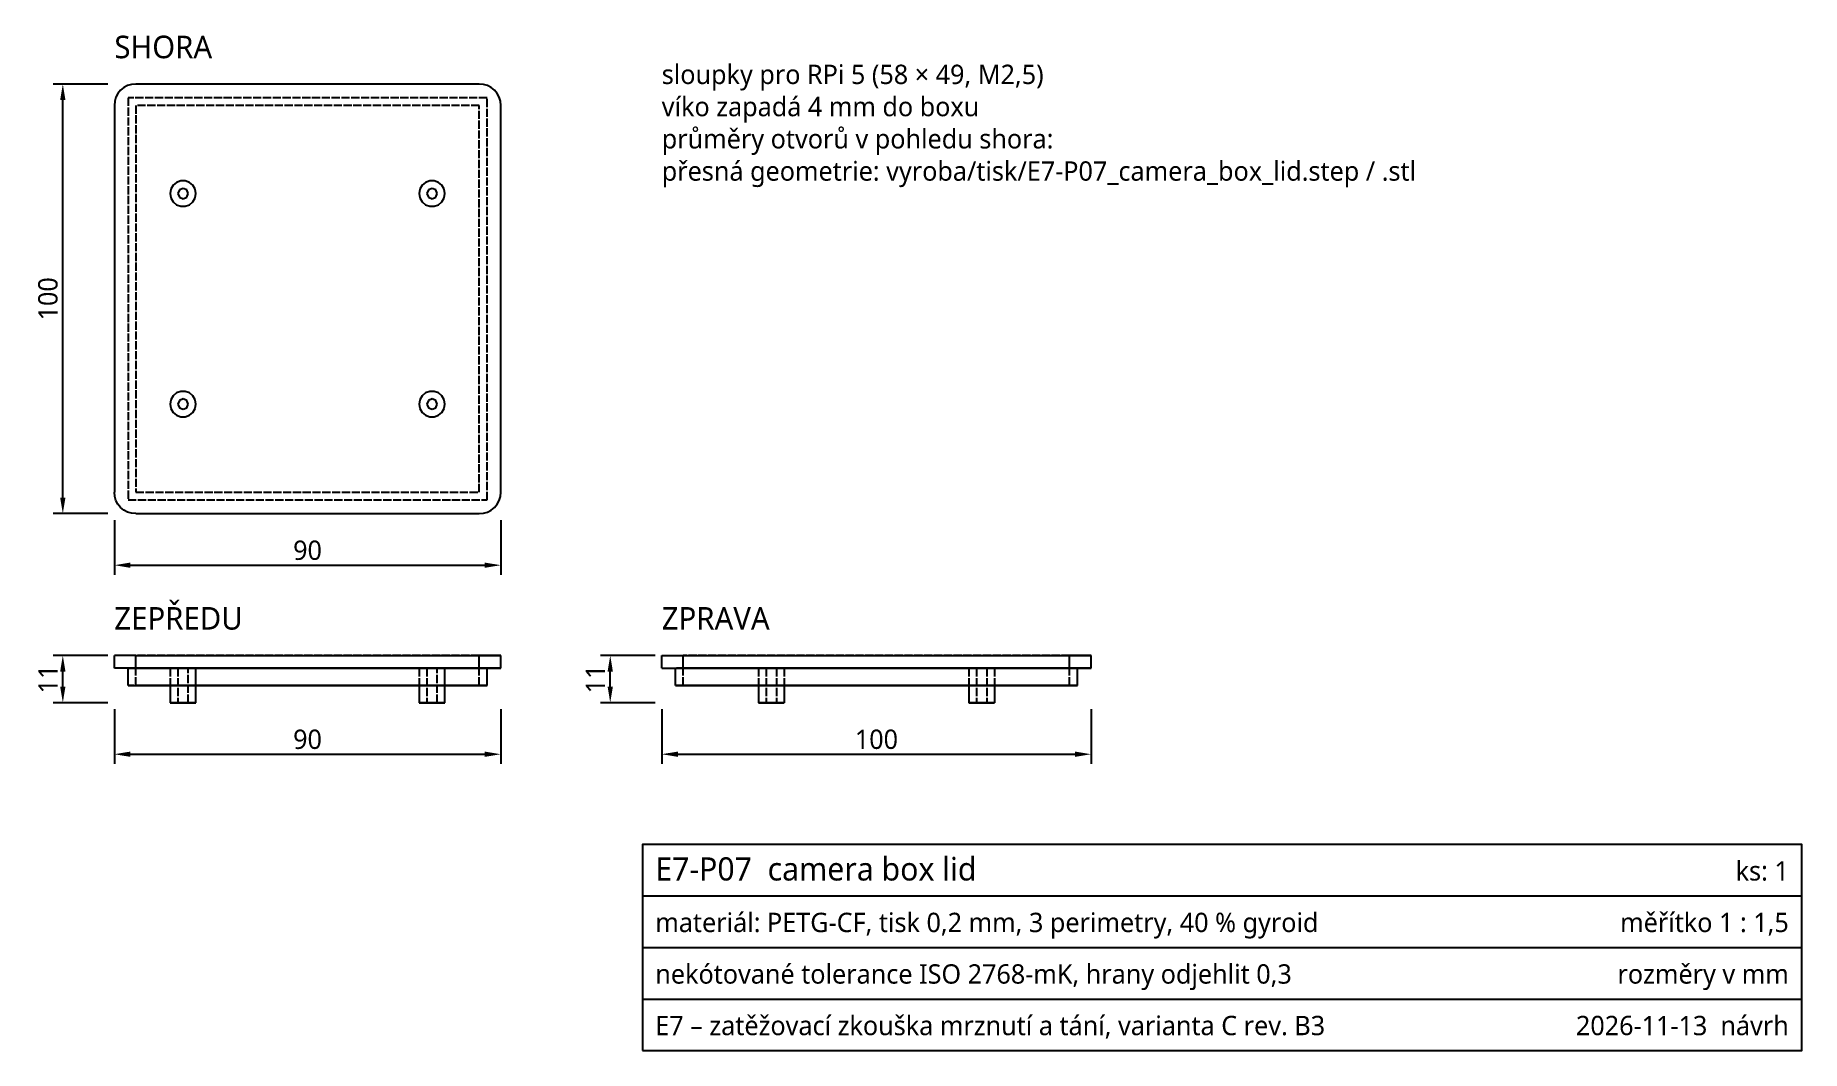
# Model space of a CAD drawing. Header units: millimetres. Extents: x 19 to 430, y 12 to 248.
import ezdxf
from ezdxf.enums import TextEntityAlignment as Align

# ---------------------------------------------------------------- set-up
doc = ezdxf.new("R2010")
doc.units = ezdxf.units.MM
doc.header["$LTSCALE"] = 1.5
doc.linetypes.add('DASHED', pattern=[1.524, 1.27, -0.254])
for name, color, linetype, true_color in [('DIM', 7, 'CONTINUOUS', 0x000000), ('FRAME', 7, 'CONTINUOUS', 0x000000), ('OUTLINE', 7, 'CONTINUOUS', 0x000000), ('TEXT', 7, 'CONTINUOUS', 0x000000)]:
    doc.layers.add(name, color=color, linetype=linetype, true_color=true_color)
doc.layers.add('HIDDEN', color=8, linetype='DASHED')
doc.styles.add('OpenSans', font='OpenSans-Regular.ttf')
doc.dimstyles.new('E7', dxfattribs={"dimtxt": 4.5, "dimasz": 3.75, "dimexe": 2.25, "dimexo": 1.5, "dimgap": 1.2, "dimtad": 1, "dimtxsty": 'OpenSans', "dimcen": 2.5, "dimclrd": 256, "dimclre": 256, "dimclrt": 256, "dimazin": 3, "dimtfac": 1, "dimtmove": 0, "dimatfit": 3})

msp = doc.modelspace()

# ---------------------------------------------------------------- linework, layer by layer
at = {"layer": 'FRAME'}
msp.add_lwpolyline([(160.5, 12), (430.5, 12), (430.5, 60), (160.5, 60)], close=True, dxfattribs=at)
for points in [[(160.5, 48), (430.5, 48)], [(160.5, 36), (430.5, 36)], [(160.5, 24), (430.5, 24)]]:
    msp.add_lwpolyline(points, dxfattribs=at)
at = {"layer": 'HIDDEN'}
for points in [[(42.5, 237), (41.525, 236.904), (40.587, 236.619), (39.722, 236.157), (38.964, 235.536), (38.343, 234.778), (37.881, 233.913), (37.596, 232.975), (37.5, 232)], [(122.5, 237), (42.5, 237)], [(127.5, 232), (127.404, 232.975), (127.119, 233.913), (126.657, 234.778), (126.036, 235.536), (125.278, 236.157), (124.413, 236.619), (123.475, 236.904), (122.5, 237)], [(37.5, 232), (37.5, 142)], [(124.3, 233.8), (40.7, 233.8)], [(40.7, 233.8), (40.7, 140.2)], [(124.3, 233.8), (40.7, 233.8)], [(40.7, 233.8), (40.7, 140.2)], [(122.5, 232), (42.5, 232)], [(42.5, 232), (42.5, 142)], [(122.5, 232), (42.5, 232)], [(42.5, 232), (42.5, 142)], [(122.5, 142), (122.5, 232)], [(122.5, 142), (122.5, 232)], [(124.3, 140.2), (124.3, 233.8)], [(124.3, 140.2), (124.3, 233.8)], [(127.5, 142), (127.5, 232)], [(56.5, 211.5), (56.319, 212.526), (55.798, 213.428), (55, 214.098), (54.021, 214.454), (52.979, 214.454), (52, 214.098), (51.202, 213.428), (50.681, 212.526), (50.5, 211.5), (50.681, 210.474), (51.202, 209.572), (52, 208.902), (52.979, 208.546), (54.021, 208.546), (55, 208.902), (55.798, 209.572), (56.319, 210.474), (56.5, 211.5)], [(56.5, 211.5), (56.319, 212.526), (55.798, 213.428), (55, 214.098), (54.021, 214.454), (52.979, 214.454), (52, 214.098), (51.202, 213.428), (50.681, 212.526), (50.5, 211.5), (50.681, 210.474), (51.202, 209.572), (52, 208.902), (52.979, 208.546), (54.021, 208.546), (55, 208.902), (55.798, 209.572), (56.319, 210.474), (56.5, 211.5)], [(114.5, 211.5), (114.319, 212.526), (113.798, 213.428), (113, 214.098), (112.021, 214.454), (110.979, 214.454), (110, 214.098), (109.202, 213.428), (108.681, 212.526), (108.5, 211.5), (108.681, 210.474), (109.202, 209.572), (110, 208.902), (110.979, 208.546), (112.021, 208.546), (113, 208.902), (113.798, 209.572), (114.319, 210.474), (114.5, 211.5)], [(114.5, 211.5), (114.319, 212.526), (113.798, 213.428), (113, 214.098), (112.021, 214.454), (110.979, 214.454), (110, 214.098), (109.202, 213.428), (108.681, 212.526), (108.5, 211.5), (108.681, 210.474), (109.202, 209.572), (110, 208.902), (110.979, 208.546), (112.021, 208.546), (113, 208.902), (113.798, 209.572), (114.319, 210.474), (114.5, 211.5)], [(54.7, 211.5), (54.349, 212.349), (53.5, 212.7), (52.651, 212.349), (52.3, 211.5), (52.651, 210.651), (53.5, 210.3), (54.349, 210.651), (54.7, 211.5)], [(54.7, 211.5), (54.349, 212.349), (53.5, 212.7), (52.651, 212.349), (52.3, 211.5), (52.651, 210.651), (53.5, 210.3), (54.349, 210.651), (54.7, 211.5)], [(112.7, 211.5), (112.349, 212.349), (111.5, 212.7), (110.651, 212.349), (110.3, 211.5), (110.651, 210.651), (111.5, 210.3), (112.349, 210.651), (112.7, 211.5)], [(112.7, 211.5), (112.349, 212.349), (111.5, 212.7), (110.651, 212.349), (110.3, 211.5), (110.651, 210.651), (111.5, 210.3), (112.349, 210.651), (112.7, 211.5)], [(56.5, 162.5), (56.319, 163.526), (55.798, 164.428), (55, 165.098), (54.021, 165.454), (52.979, 165.454), (52, 165.098), (51.202, 164.428), (50.681, 163.526), (50.5, 162.5), (50.681, 161.474), (51.202, 160.572), (52, 159.902), (52.979, 159.546), (54.021, 159.546), (55, 159.902), (55.798, 160.572), (56.319, 161.474), (56.5, 162.5)], [(56.5, 162.5), (56.319, 163.526), (55.798, 164.428), (55, 165.098), (54.021, 165.454), (52.979, 165.454), (52, 165.098), (51.202, 164.428), (50.681, 163.526), (50.5, 162.5), (50.681, 161.474), (51.202, 160.572), (52, 159.902), (52.979, 159.546), (54.021, 159.546), (55, 159.902), (55.798, 160.572), (56.319, 161.474), (56.5, 162.5)], [(114.5, 162.5), (114.319, 163.526), (113.798, 164.428), (113, 165.098), (112.021, 165.454), (110.979, 165.454), (110, 165.098), (109.202, 164.428), (108.681, 163.526), (108.5, 162.5), (108.681, 161.474), (109.202, 160.572), (110, 159.902), (110.979, 159.546), (112.021, 159.546), (113, 159.902), (113.798, 160.572), (114.319, 161.474), (114.5, 162.5)], [(114.5, 162.5), (114.319, 163.526), (113.798, 164.428), (113, 165.098), (112.021, 165.454), (110.979, 165.454), (110, 165.098), (109.202, 164.428), (108.681, 163.526), (108.5, 162.5), (108.681, 161.474), (109.202, 160.572), (110, 159.902), (110.979, 159.546), (112.021, 159.546), (113, 159.902), (113.798, 160.572), (114.319, 161.474), (114.5, 162.5)], [(54.7, 162.5), (54.349, 163.349), (53.5, 163.7), (52.651, 163.349), (52.3, 162.5), (52.651, 161.651), (53.5, 161.3), (54.349, 161.651), (54.7, 162.5)], [(54.7, 162.5), (54.349, 163.349), (53.5, 163.7), (52.651, 163.349), (52.3, 162.5), (52.651, 161.651), (53.5, 161.3), (54.349, 161.651), (54.7, 162.5)], [(112.7, 162.5), (112.349, 163.349), (111.5, 163.7), (110.651, 163.349), (110.3, 162.5), (110.651, 161.651), (111.5, 161.3), (112.349, 161.651), (112.7, 162.5)], [(112.7, 162.5), (112.349, 163.349), (111.5, 163.7), (110.651, 163.349), (110.3, 162.5), (110.651, 161.651), (111.5, 161.3), (112.349, 161.651), (112.7, 162.5)], [(42.5, 137), (41.525, 137.096), (40.587, 137.381), (39.722, 137.843), (38.964, 138.464), (38.343, 139.222), (37.881, 140.087), (37.596, 141.025), (37.5, 142)], [(40.7, 140.2), (124.3, 140.2)], [(40.7, 140.2), (124.3, 140.2)], [(42.5, 142), (122.5, 142)], [(42.5, 142), (122.5, 142)], [(122.5, 137), (123.475, 137.096), (124.413, 137.381), (125.278, 137.843), (126.036, 138.464), (126.657, 139.222), (127.119, 140.087), (127.404, 141.025), (127.5, 142)], [(42.5, 137), (122.5, 137)], [(42.5, 104), (41.875, 104), (41.25, 104), (40.625, 104), (40, 104), (39.375, 104), (38.75, 104), (38.125, 104), (37.5, 104)], [(37.5, 101), (37.5, 104)], [(122.5, 104), (42.5, 104)], [(127.5, 104), (126.875, 104), (126.25, 104), (125.625, 104), (125, 104), (124.375, 104), (123.75, 104), (123.125, 104), (122.5, 104)], [(127.5, 101), (127.5, 104)], [(165, 101), (165, 104)], [(165, 104), (165.625, 104), (166.25, 104), (166.875, 104), (167.5, 104), (168.125, 104), (168.75, 104), (169.375, 104), (170, 104)], [(260, 104), (170, 104)], [(265, 104), (264.375, 104), (263.75, 104), (263.125, 104), (262.5, 104), (261.875, 104), (261.25, 104), (260.625, 104), (260, 104)], [(265, 101), (265, 104)], [(42.5, 101), (41.875, 101), (41.25, 101), (40.625, 101), (40, 101), (39.375, 101), (38.75, 101), (38.125, 101), (37.5, 101)], [(40.7, 101), (124.3, 101)], [(124.3, 101), (40.7, 101)], [(40.7, 97), (40.7, 101)], [(122.5, 101), (42.5, 101)], [(42.5, 97), (42.5, 101)], [(42.5, 101), (122.5, 101)], [(42.5, 97), (42.5, 101)], [(122.5, 101), (42.5, 101)], [(56.5, 101), (55.75, 101), (55, 101), (54.25, 101), (53.5, 101), (52.75, 101), (52, 101), (51.25, 101), (50.5, 101)], [(50.5, 101), (51.25, 101), (52, 101), (52.75, 101), (53.5, 101), (54.25, 101), (55, 101), (55.75, 101), (56.5, 101)], [(56.5, 101), (55.75, 101), (55, 101), (54.25, 101), (53.5, 101), (52.75, 101), (52, 101), (51.25, 101), (50.5, 101)], [(50.5, 101), (51.25, 101), (52, 101), (52.75, 101), (53.5, 101), (54.25, 101), (55, 101), (55.75, 101), (56.5, 101)], [(50.5, 101), (50.5, 97)], [(50.5, 101), (50.5, 93)], [(54.7, 101), (54.4, 101), (54.1, 101), (53.8, 101), (53.5, 101), (53.2, 101), (52.9, 101), (52.6, 101), (52.3, 101)], [(52.3, 101), (52.6, 101), (52.9, 101), (53.2, 101), (53.5, 101), (53.8, 101), (54.1, 101), (54.4, 101), (54.7, 101)], [(54.7, 101), (54.4, 101), (54.1, 101), (53.8, 101), (53.5, 101), (53.2, 101), (52.9, 101), (52.6, 101), (52.3, 101)], [(52.3, 101), (52.6, 101), (52.9, 101), (53.2, 101), (53.5, 101), (53.8, 101), (54.1, 101), (54.4, 101), (54.7, 101)], [(52.3, 101), (52.3, 93)], [(52.3, 101), (52.3, 93)], [(54.7, 93), (54.7, 101)], [(54.7, 93), (54.7, 101)], [(56.5, 97), (56.5, 101)], [(56.5, 93), (56.5, 101)], [(114.5, 101), (113.75, 101), (113, 101), (112.25, 101), (111.5, 101), (110.75, 101), (110, 101), (109.25, 101), (108.5, 101)], [(108.5, 101), (109.25, 101), (110, 101), (110.75, 101), (111.5, 101), (112.25, 101), (113, 101), (113.75, 101), (114.5, 101)], [(114.5, 101), (113.75, 101), (113, 101), (112.25, 101), (111.5, 101), (110.75, 101), (110, 101), (109.25, 101), (108.5, 101)], [(108.5, 101), (109.25, 101), (110, 101), (110.75, 101), (111.5, 101), (112.25, 101), (113, 101), (113.75, 101), (114.5, 101)], [(108.5, 101), (108.5, 97)], [(108.5, 101), (108.5, 93)], [(112.7, 101), (112.4, 101), (112.1, 101), (111.8, 101), (111.5, 101), (111.2, 101), (110.9, 101), (110.6, 101), (110.3, 101)], [(110.3, 101), (110.6, 101), (110.9, 101), (111.2, 101), (111.5, 101), (111.8, 101), (112.1, 101), (112.4, 101), (112.7, 101)], [(112.7, 101), (112.4, 101), (112.1, 101), (111.8, 101), (111.5, 101), (111.2, 101), (110.9, 101), (110.6, 101), (110.3, 101)], [(110.3, 101), (110.6, 101), (110.9, 101), (111.2, 101), (111.5, 101), (111.8, 101), (112.1, 101), (112.4, 101), (112.7, 101)], [(110.3, 101), (110.3, 93)], [(110.3, 101), (110.3, 93)], [(112.7, 93), (112.7, 101)], [(112.7, 93), (112.7, 101)], [(114.5, 97), (114.5, 101)], [(114.5, 93), (114.5, 101)], [(127.5, 101), (126.875, 101), (126.25, 101), (125.625, 101), (125, 101), (124.375, 101), (123.75, 101), (123.125, 101), (122.5, 101)], [(122.5, 97), (122.5, 101)], [(122.5, 97), (122.5, 101)], [(124.3, 97), (124.3, 101)], [(165, 101), (165.625, 101), (166.25, 101), (166.875, 101), (167.5, 101), (168.125, 101), (168.75, 101), (169.375, 101), (170, 101)], [(168.2, 101), (261.8, 101)], [(261.8, 101), (168.2, 101)], [(168.2, 97), (168.2, 101)], [(260, 101), (170, 101)], [(170, 97), (170, 101)], [(170, 97), (170, 101)], [(170, 101), (260, 101)], [(260, 101), (170, 101)], [(193.5, 101), (192.75, 101), (192, 101), (191.25, 101), (190.5, 101), (189.75, 101), (189, 101), (188.25, 101), (187.5, 101)], [(187.5, 101), (187.875, 101), (188.25, 101), (188.625, 101), (189, 101), (189.375, 101), (189.75, 101), (190.125, 101), (190.5, 101)], [(193.5, 101), (192.75, 101), (192, 101), (191.25, 101), (190.5, 101), (189.75, 101), (189, 101), (188.25, 101), (187.5, 101)], [(187.5, 101), (187.875, 101), (188.25, 101), (188.625, 101), (189, 101), (189.375, 101), (189.75, 101), (190.125, 101), (190.5, 101)], [(187.5, 101), (187.5, 93)], [(187.5, 101), (187.5, 97)], [(191.7, 101), (191.4, 101), (191.1, 101), (190.8, 101), (190.5, 101), (190.2, 101), (189.9, 101), (189.6, 101), (189.3, 101)], [(189.3, 101), (189.45, 101), (189.6, 101), (189.75, 101), (189.9, 101), (190.05, 101), (190.2, 101), (190.35, 101), (190.5, 101)], [(191.7, 101), (191.4, 101), (191.1, 101), (190.8, 101), (190.5, 101), (190.2, 101), (189.9, 101), (189.6, 101), (189.3, 101)], [(189.3, 101), (189.45, 101), (189.6, 101), (189.75, 101), (189.9, 101), (190.05, 101), (190.2, 101), (190.35, 101), (190.5, 101)], [(189.3, 101), (189.3, 93)], [(189.3, 101), (189.3, 93)], [(190.5, 101), (190.875, 101), (191.25, 101), (191.625, 101), (192, 101), (192.375, 101), (192.75, 101), (193.125, 101), (193.5, 101)], [(190.5, 101), (190.875, 101), (191.25, 101), (191.625, 101), (192, 101), (192.375, 101), (192.75, 101), (193.125, 101), (193.5, 101)], [(190.5, 101), (190.65, 101), (190.8, 101), (190.95, 101), (191.1, 101), (191.25, 101), (191.4, 101), (191.55, 101), (191.7, 101)], [(190.5, 101), (190.65, 101), (190.8, 101), (190.95, 101), (191.1, 101), (191.25, 101), (191.4, 101), (191.55, 101), (191.7, 101)], [(191.7, 101), (191.7, 93)], [(191.7, 101), (191.7, 93)], [(193.5, 101), (193.5, 93)], [(193.5, 101), (193.5, 97)], [(242.5, 101), (241.75, 101), (241, 101), (240.25, 101), (239.5, 101), (238.75, 101), (238, 101), (237.25, 101), (236.5, 101)], [(236.5, 101), (236.875, 101), (237.25, 101), (237.625, 101), (238, 101), (238.375, 101), (238.75, 101), (239.125, 101), (239.5, 101)], [(242.5, 101), (241.75, 101), (241, 101), (240.25, 101), (239.5, 101), (238.75, 101), (238, 101), (237.25, 101), (236.5, 101)], [(236.5, 101), (236.875, 101), (237.25, 101), (237.625, 101), (238, 101), (238.375, 101), (238.75, 101), (239.125, 101), (239.5, 101)], [(236.5, 101), (236.5, 93)], [(236.5, 101), (236.5, 97)], [(240.7, 101), (240.4, 101), (240.1, 101), (239.8, 101), (239.5, 101), (239.2, 101), (238.9, 101), (238.6, 101), (238.3, 101)], [(238.3, 101), (238.45, 101), (238.6, 101), (238.75, 101), (238.9, 101), (239.05, 101), (239.2, 101), (239.35, 101), (239.5, 101)], [(240.7, 101), (240.4, 101), (240.1, 101), (239.8, 101), (239.5, 101), (239.2, 101), (238.9, 101), (238.6, 101), (238.3, 101)], [(238.3, 101), (238.45, 101), (238.6, 101), (238.75, 101), (238.9, 101), (239.05, 101), (239.2, 101), (239.35, 101), (239.5, 101)], [(238.3, 101), (238.3, 93)], [(238.3, 101), (238.3, 93)], [(239.5, 101), (239.875, 101), (240.25, 101), (240.625, 101), (241, 101), (241.375, 101), (241.75, 101), (242.125, 101), (242.5, 101)], [(239.5, 101), (239.875, 101), (240.25, 101), (240.625, 101), (241, 101), (241.375, 101), (241.75, 101), (242.125, 101), (242.5, 101)], [(239.5, 101), (239.65, 101), (239.8, 101), (239.95, 101), (240.1, 101), (240.25, 101), (240.4, 101), (240.55, 101), (240.7, 101)], [(239.5, 101), (239.65, 101), (239.8, 101), (239.95, 101), (240.1, 101), (240.25, 101), (240.4, 101), (240.55, 101), (240.7, 101)], [(240.7, 101), (240.7, 93)], [(240.7, 101), (240.7, 93)], [(242.5, 101), (242.5, 93)], [(242.5, 101), (242.5, 97)], [(265, 101), (264.375, 101), (263.75, 101), (263.125, 101), (262.5, 101), (261.875, 101), (261.25, 101), (260.625, 101), (260, 101)], [(260, 97), (260, 101)], [(260, 97), (260, 101)], [(261.8, 97), (261.8, 101)], [(124.3, 97), (40.7, 97)], [(42.5, 97), (122.5, 97)], [(122.5, 97), (42.5, 97)], [(261.8, 97), (168.2, 97)], [(170, 97), (260, 97)], [(260, 97), (170, 97)], [(56.5, 93), (55.75, 93), (55, 93), (54.25, 93), (53.5, 93), (52.75, 93), (52, 93), (51.25, 93), (50.5, 93)], [(56.5, 93), (55.75, 93), (55, 93), (54.25, 93), (53.5, 93), (52.75, 93), (52, 93), (51.25, 93), (50.5, 93)], [(50.5, 93), (51.25, 93), (52, 93), (52.75, 93), (53.5, 93), (54.25, 93), (55, 93), (55.75, 93), (56.5, 93)], [(54.7, 93), (54.4, 93), (54.1, 93), (53.8, 93), (53.5, 93), (53.2, 93), (52.9, 93), (52.6, 93), (52.3, 93)], [(52.3, 93), (52.6, 93), (52.9, 93), (53.2, 93), (53.5, 93), (53.8, 93), (54.1, 93), (54.4, 93), (54.7, 93)], [(54.7, 93), (54.4, 93), (54.1, 93), (53.8, 93), (53.5, 93), (53.2, 93), (52.9, 93), (52.6, 93), (52.3, 93)], [(52.3, 93), (52.6, 93), (52.9, 93), (53.2, 93), (53.5, 93), (53.8, 93), (54.1, 93), (54.4, 93), (54.7, 93)], [(114.5, 93), (113.75, 93), (113, 93), (112.25, 93), (111.5, 93), (110.75, 93), (110, 93), (109.25, 93), (108.5, 93)], [(114.5, 93), (113.75, 93), (113, 93), (112.25, 93), (111.5, 93), (110.75, 93), (110, 93), (109.25, 93), (108.5, 93)], [(108.5, 93), (109.25, 93), (110, 93), (110.75, 93), (111.5, 93), (112.25, 93), (113, 93), (113.75, 93), (114.5, 93)], [(112.7, 93), (112.4, 93), (112.1, 93), (111.8, 93), (111.5, 93), (111.2, 93), (110.9, 93), (110.6, 93), (110.3, 93)], [(110.3, 93), (110.6, 93), (110.9, 93), (111.2, 93), (111.5, 93), (111.8, 93), (112.1, 93), (112.4, 93), (112.7, 93)], [(112.7, 93), (112.4, 93), (112.1, 93), (111.8, 93), (111.5, 93), (111.2, 93), (110.9, 93), (110.6, 93), (110.3, 93)], [(110.3, 93), (110.6, 93), (110.9, 93), (111.2, 93), (111.5, 93), (111.8, 93), (112.1, 93), (112.4, 93), (112.7, 93)], [(193.5, 93), (192.75, 93), (192, 93), (191.25, 93), (190.5, 93), (189.75, 93), (189, 93), (188.25, 93), (187.5, 93)], [(187.5, 93), (187.875, 93), (188.25, 93), (188.625, 93), (189, 93), (189.375, 93), (189.75, 93), (190.125, 93), (190.5, 93)], [(193.5, 93), (192.75, 93), (192, 93), (191.25, 93), (190.5, 93), (189.75, 93), (189, 93), (188.25, 93), (187.5, 93)], [(191.7, 93), (191.4, 93), (191.1, 93), (190.8, 93), (190.5, 93), (190.2, 93), (189.9, 93), (189.6, 93), (189.3, 93)], [(189.3, 93), (189.45, 93), (189.6, 93), (189.75, 93), (189.9, 93), (190.05, 93), (190.2, 93), (190.35, 93), (190.5, 93)], [(191.7, 93), (191.4, 93), (191.1, 93), (190.8, 93), (190.5, 93), (190.2, 93), (189.9, 93), (189.6, 93), (189.3, 93)], [(189.3, 93), (189.45, 93), (189.6, 93), (189.75, 93), (189.9, 93), (190.05, 93), (190.2, 93), (190.35, 93), (190.5, 93)], [(190.5, 93), (190.875, 93), (191.25, 93), (191.625, 93), (192, 93), (192.375, 93), (192.75, 93), (193.125, 93), (193.5, 93)], [(190.5, 93), (190.65, 93), (190.8, 93), (190.95, 93), (191.1, 93), (191.25, 93), (191.4, 93), (191.55, 93), (191.7, 93)], [(190.5, 93), (190.65, 93), (190.8, 93), (190.95, 93), (191.1, 93), (191.25, 93), (191.4, 93), (191.55, 93), (191.7, 93)], [(242.5, 93), (241.75, 93), (241, 93), (240.25, 93), (239.5, 93), (238.75, 93), (238, 93), (237.25, 93), (236.5, 93)], [(236.5, 93), (236.875, 93), (237.25, 93), (237.625, 93), (238, 93), (238.375, 93), (238.75, 93), (239.125, 93), (239.5, 93)], [(242.5, 93), (241.75, 93), (241, 93), (240.25, 93), (239.5, 93), (238.75, 93), (238, 93), (237.25, 93), (236.5, 93)], [(240.7, 93), (240.4, 93), (240.1, 93), (239.8, 93), (239.5, 93), (239.2, 93), (238.9, 93), (238.6, 93), (238.3, 93)], [(238.3, 93), (238.45, 93), (238.6, 93), (238.75, 93), (238.9, 93), (239.05, 93), (239.2, 93), (239.35, 93), (239.5, 93)], [(240.7, 93), (240.4, 93), (240.1, 93), (239.8, 93), (239.5, 93), (239.2, 93), (238.9, 93), (238.6, 93), (238.3, 93)], [(238.3, 93), (238.45, 93), (238.6, 93), (238.75, 93), (238.9, 93), (239.05, 93), (239.2, 93), (239.35, 93), (239.5, 93)], [(239.5, 93), (239.875, 93), (240.25, 93), (240.625, 93), (241, 93), (241.375, 93), (241.75, 93), (242.125, 93), (242.5, 93)], [(239.5, 93), (239.65, 93), (239.8, 93), (239.95, 93), (240.1, 93), (240.25, 93), (240.4, 93), (240.55, 93), (240.7, 93)], [(239.5, 93), (239.65, 93), (239.8, 93), (239.95, 93), (240.1, 93), (240.25, 93), (240.4, 93), (240.55, 93), (240.7, 93)]]:
    msp.add_lwpolyline(points, dxfattribs=at)
at = {"layer": 'OUTLINE'}
for points in [[(42.5, 237), (41.525, 236.904), (40.587, 236.619), (39.722, 236.157), (38.964, 235.536), (38.343, 234.778), (37.881, 233.913), (37.596, 232.975), (37.5, 232)], [(122.5, 237), (42.5, 237)], [(127.5, 232), (127.404, 232.975), (127.119, 233.913), (126.657, 234.778), (126.036, 235.536), (125.278, 236.157), (124.413, 236.619), (123.475, 236.904), (122.5, 237)], [(37.5, 232), (37.5, 142)], [(127.5, 142), (127.5, 232)], [(42.5, 137), (41.525, 137.096), (40.587, 137.381), (39.722, 137.843), (38.964, 138.464), (38.343, 139.222), (37.881, 140.087), (37.596, 141.025), (37.5, 142)], [(122.5, 137), (123.475, 137.096), (124.413, 137.381), (125.278, 137.843), (126.036, 138.464), (126.657, 139.222), (127.119, 140.087), (127.404, 141.025), (127.5, 142)], [(42.5, 137), (122.5, 137)], [(37.5, 101), (37.5, 104)], [(42.5, 104), (41.875, 104), (41.25, 104), (40.625, 104), (40, 104), (39.375, 104), (38.75, 104), (38.125, 104), (37.5, 104)], [(42.5, 104), (122.5, 104)], [(42.5, 101), (42.5, 104)], [(122.5, 104), (123.125, 104), (123.75, 104), (124.375, 104), (125, 104), (125.625, 104), (126.25, 104), (126.875, 104), (127.5, 104)], [(122.5, 101), (122.5, 104)], [(127.5, 101), (127.5, 104)], [(165, 101), (165, 104)], [(165, 104), (165.625, 104), (166.25, 104), (166.875, 104), (167.5, 104), (168.125, 104), (168.75, 104), (169.375, 104), (170, 104)], [(170, 104), (260, 104)], [(170, 101), (170, 104)], [(260, 104), (260.625, 104), (261.25, 104), (261.875, 104), (262.5, 104), (263.125, 104), (263.75, 104), (264.375, 104), (265, 104)], [(260, 101), (260, 104)], [(265, 101), (265, 104)], [(42.5, 101), (41.875, 101), (41.25, 101), (40.625, 101), (40, 101), (39.375, 101), (38.75, 101), (38.125, 101), (37.5, 101)], [(40.7, 97), (40.7, 101)], [(42.5, 101), (122.5, 101)], [(122.5, 101), (123.125, 101), (123.75, 101), (124.375, 101), (125, 101), (125.625, 101), (126.25, 101), (126.875, 101), (127.5, 101)], [(124.3, 97), (124.3, 101)], [(165, 101), (165.625, 101), (166.25, 101), (166.875, 101), (167.5, 101), (168.125, 101), (168.75, 101), (169.375, 101), (170, 101)], [(168.2, 97), (168.2, 101)], [(170, 101), (260, 101)], [(260, 101), (260.625, 101), (261.25, 101), (261.875, 101), (262.5, 101), (263.125, 101), (263.75, 101), (264.375, 101), (265, 101)], [(261.8, 97), (261.8, 101)], [(40.7, 97), (124.3, 97)], [(50.5, 97), (50.5, 93)], [(56.5, 93), (56.5, 97)], [(108.5, 97), (108.5, 93)], [(114.5, 93), (114.5, 97)], [(168.2, 97), (261.8, 97)], [(187.5, 97), (187.5, 93)], [(193.5, 97), (193.5, 93)], [(236.5, 97), (236.5, 93)], [(242.5, 97), (242.5, 93)], [(50.5, 93), (51.25, 93), (52, 93), (52.75, 93), (53.5, 93), (54.25, 93), (55, 93), (55.75, 93), (56.5, 93)], [(108.5, 93), (109.25, 93), (110, 93), (110.75, 93), (111.5, 93), (112.25, 93), (113, 93), (113.75, 93), (114.5, 93)], [(187.5, 93), (187.875, 93), (188.25, 93), (188.625, 93), (189, 93), (189.375, 93), (189.75, 93), (190.125, 93), (190.5, 93)], [(190.5, 93), (190.875, 93), (191.25, 93), (191.625, 93), (192, 93), (192.375, 93), (192.75, 93), (193.125, 93), (193.5, 93)], [(236.5, 93), (236.875, 93), (237.25, 93), (237.625, 93), (238, 93), (238.375, 93), (238.75, 93), (239.125, 93), (239.5, 93)], [(239.5, 93), (239.875, 93), (240.25, 93), (240.625, 93), (241, 93), (241.375, 93), (241.75, 93), (242.125, 93), (242.5, 93)]]:
    msp.add_lwpolyline(points, dxfattribs=at)

# ---------------------------------------------------------------- texts
at = {"layer": 'TEXT', "style": 'OpenSans'}
for s, height, p in [('SHORA', 5.25, (37.5, 243)), ('sloupky pro RPi 5 (58 × 49, M2,5)', 4.5, (165, 237)), ('víko zapadá 4 mm do boxu', 4.5, (165, 229.5)), ('průměry otvorů v pohledu shora: ', 4.5, (165, 222)), ('přesná geometrie: vyroba/tisk/E7-P07_camera_box_lid.step / .stl', 4.5, (165, 214.5)), ('ZEPŘEDU', 5.25, (37.5, 110)), ('ZPRAVA', 5.25, (165, 110)), ('E7-P07  camera box lid', 5.4, (163.5, 51.6)), ('materiál: PETG-CF, tisk 0,2 mm, 3 perimetry, 40 % gyroid', 4.5, (163.5, 39.6)), ('nekótované tolerance ISO 2768-mK, hrany odjehlit 0,3', 4.5, (163.5, 27.6)), ('E7 – zatěžovací zkouška mrznutí a tání, varianta C rev. B3', 4.5, (163.5, 15.6))]:
    msp.add_text(s, height=height, dxfattribs=at).set_placement(p)
for s, p in [('ks: 1', (427.5, 51.6)), ('měřítko 1 : 1,5', (427.5, 39.6)), ('rozměry v mm', (427.5, 27.6)), ('2026-11-13  návrh', (427.5, 15.6))]:
    msp.add_text(s, height=4.5, dxfattribs=at).set_placement(p, align=Align.RIGHT)

# ---------------------------------------------------------------- dimensions: what is measured, and where the dimension line sits
at = {"layer": 'DIM'}
for base, p1, p2 in [((25.5, 137), (37.5, 137), (37.5, 237)), ((25.5, 93), (37.5, 93), (37.5, 104)), ((153, 93), (165, 93), (165, 104))]:
    msp.add_linear_dim(base=base, p1=p1, p2=p2, angle=90, dimstyle='E7', dxfattribs=at).render()
for base, p1, p2 in [((37.5, 125), (37.5, 137), (127.5, 137)), ((37.5, 81), (37.5, 93), (127.5, 93)), ((165, 81), (165, 93), (265, 93))]:
    msp.add_linear_dim(base=base, p1=p1, p2=p2, dimstyle='E7', dxfattribs=at).render()

doc.saveas('drawing.dxf')
